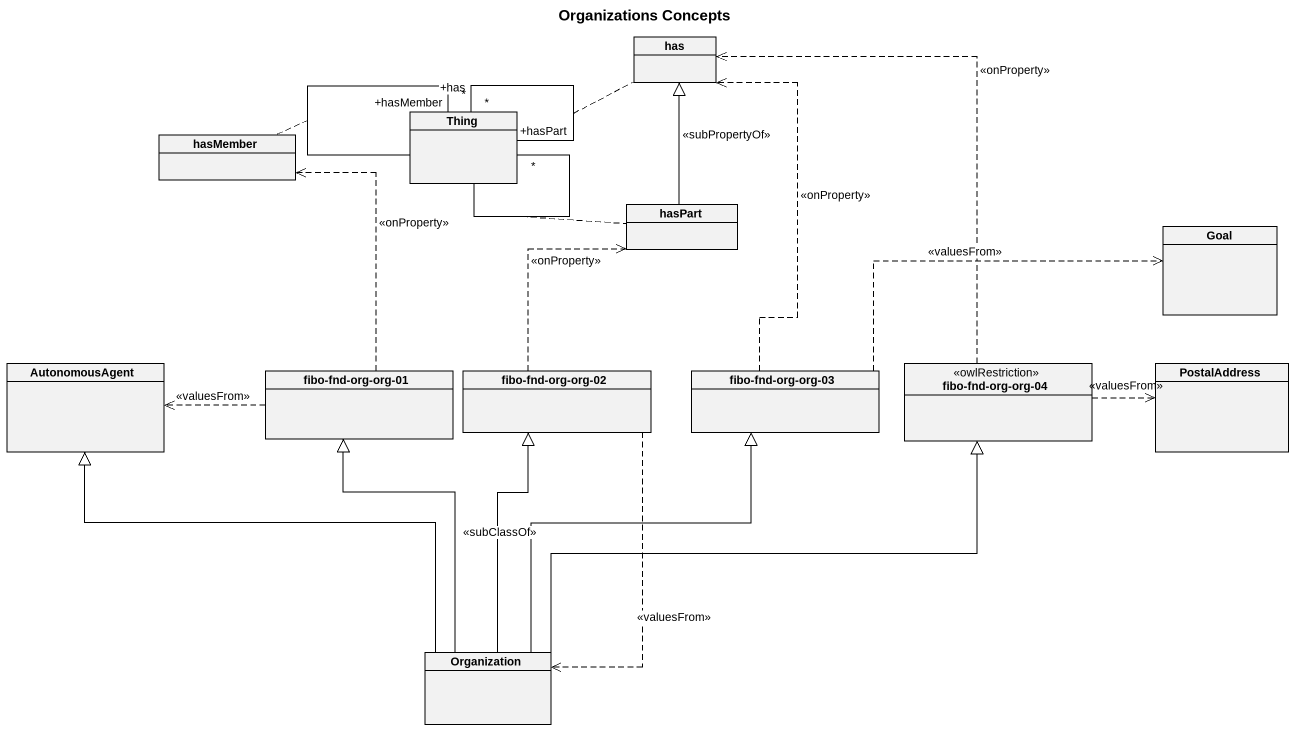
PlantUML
@startuml
title Organizations Concepts
hide circle
hide empty members
class has
class Thing
class hasMember
class hasPart
class Goal
class AutonomousAgent
class "fibo-fnd-org-org-01" as fibo_fnd_org_org_01
class "fibo-fnd-org-org-02" as fibo_fnd_org_org_02
class "fibo-fnd-org-org-03" as fibo_fnd_org_org_03
class "fibo-fnd-org-org-04" as fibo_fnd_org_org_04 <<owlRestriction>>
class PostalAddress
class Organization
Thing -- "+hasMember\n*" Thing
(Thing, Thing) .. hasMember
Thing -- "+has\n*" Thing
(Thing, Thing) .. has
Thing -- "+hasPart\n*" Thing
(Thing, Thing) .. hasPart
hasPart -up-|> has : <<subPropertyOf>>
fibo_fnd_org_org_01 .up.> hasMember : <<onProperty>>
fibo_fnd_org_org_01 .left.> AutonomousAgent : <<valuesFrom>>
fibo_fnd_org_org_02 .up.> hasPart : <<onProperty>>
fibo_fnd_org_org_02 ..> Organization : <<valuesFrom>>
fibo_fnd_org_org_03 .up.> has : <<onProperty>>
fibo_fnd_org_org_03 .right.> Goal : <<valuesFrom>>
fibo_fnd_org_org_04 .up.> has : <<onProperty>>
fibo_fnd_org_org_04 .right.> PostalAddress : <<valuesFrom>>
Organization -up-|> AutonomousAgent
Organization -up-|> fibo_fnd_org_org_01
Organization -up-|> fibo_fnd_org_org_02 : <<subClassOf>>
Organization -up-|> fibo_fnd_org_org_03
Organization -right-|> fibo_fnd_org_org_04
@enduml
